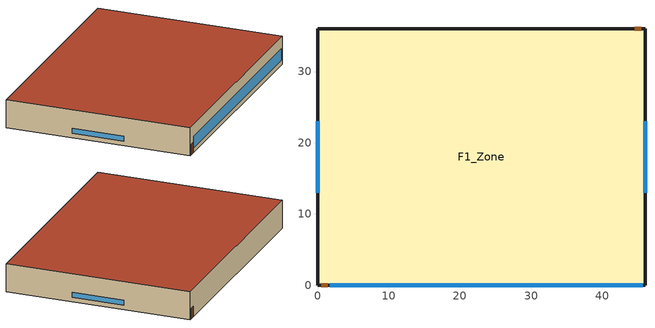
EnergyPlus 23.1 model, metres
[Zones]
F1_Zone
 floor ground (Slab): 0,36 46,36 46,0 0,0 z0
 wall outside (Exterior Wall): 0,0 46,0 46,36 0,36 0,0 z0:5.57
 window (Window): 1.71,0 45.7,0 z0.9:3.17; 46,12.99 46,23.01 / 0,23.01 0,12.99 z0.9:1.9
 door (Exterior Door): 0.5,0 1.41,0 / 45.5,36 44.59,36 z0:2.13
 roof outside (Roof): 0,0 46,0 46,36 0,36 z5.57
[Building]
V10-retail-atlanta: 90, Suburbs, 0.04, 0.4, FullExterior, 25, 6
[Site:Location]
Atlanta GA: 33.63, -84.43, -5, 308
[Site:GroundTemperature:BuildingSurface]
11, 13, 15.9, 17.6, 19.4, 21.4, 22, 22.3, 20.3, 17, 15, 12.8
[SizingPeriod:DesignDay]
Atlanta-Hartsfield.Jackson.Intl.AP_GA_USA Ann Htg 99.6% Condns DB: 1, 21, WinterDesignDay, -6.3, 0, DefaultMultipliers, , Wetbulb, -6.3, , , , , 97621, 5.3, 320, No, No, No, ASHRAEClearSky, , , , , 0
Atlanta-Hartsfield.Jackson.Intl.AP_GA_USA Ann Clg .4% Condns DB=>MWB: 7, 21, SummerDesignDay, 34.4, 9.5, DefaultMultipliers, , Wetbulb, 23.5, , , , , 97621, 4, 300, No, No, No, ASHRAETau, , , 0.556, 1.779
[Material]
Carpet pad 12mm: MediumRough, 0.0127, 0.06, 288, 1380, 0.9, 0.6, 0.6
Concrete block 200mm: MediumRough, 0.2, 1.11, 800, 920, 0.9, 0.6, 0.6
Cast concrete 200mm: MediumRough, 0.2, 1.73, 2243, 837, 0.9, 0.6, 0.6
Gypsum board 13mm: MediumRough, 0.0127, 0.16, 800, 1090, 0.9, 0.6, 0.6
Metal deck 1.5mm: MediumRough, 0.0015, 45, 7680, 418, 0.9, 0.6, 0.6
Polyiso board 100mm: MediumRough, 0.1, 0.024, 30, 1470, 0.9, 0.6, 0.6
Roof membrane 10mm: MediumRough, 0.0095, 0.16, 1121, 1460, 0.9, 0.6, 0.6
Stucco 25mm: MediumRough, 0.025, 0.72, 1856, 840, 0.9, 0.6, 0.6
XPS board 50mm: MediumRough, 0.05, 0.029, 35, 1400, 0.9, 0.6, 0.6
Door panel: MediumSmooth, 0.045, 0.15, 600, 1630, 0.9, 0.6, 0.6
[Construction]
Exterior Wall: Stucco 25mm, XPS board 50mm, Concrete block 200mm, Gypsum board 13mm
Roof: Roof membrane 10mm, Polyiso board 100mm, Metal deck 1.5mm
Slab: Cast concrete 200mm, Carpet pad 12mm
Window: Glazing
Exterior Door: Door panel
[WindowMaterial:SimpleGlazingSystem]
Glazing: 2.41, 0.4, 0.55
[Zone]
F1_Zone: 0, 0, 0, 0, 1, 1, autocalculate, autocalculate, autocalculate, , , Yes
[People]
F1_Zone People: F1_Zone, Occupancy Schedule, People, 148.38, , , 0.3, autocalculate, Activity Schedule
[Lights]
F1_Zone Lights: F1_Zone, Lighting Schedule, Watts/Area, , 12.81, , 0, 0.42, 0.18
[ElectricEquipment]
F1_Zone Equipment: F1_Zone, Equipment Schedule, Watts/Area, , 3.9, , 0, 0.5, 0
[ZoneInfiltration:DesignFlowRate]
F1_Zone Infiltration: F1_Zone, Always On, AirChanges/Hour, , , , 0.35, 1, 0, 0, 0
[HVACTemplate:Thermostat]
Thermostat: Heating Setpoint, , Cooling Setpoint
[HVACTemplate:Zone:Unitary]
F1_Zone: F1_Zone PSZ-HP, Thermostat, autosize, , , Flow/Person, 0.00236
[HVACTemplate:System:UnitaryHeatPump:AirToAir]
F1_Zone PSZ-HP: , F1_Zone, autosize, autosize, , , BlowThrough, 0.6, 500, 0.9, , SingleSpeedDX, , 12.8, autosize, autosize, 3.41, SingleSpeedDXHeatPump, , 45, autosize, 3.38, -8, , , , , Electric, , autosize, , , , autosize, autosize, , NoEconomizer
[Schedule:Compact]
Occupancy Schedule: Fraction, Through: 12/31, For: Weekdays SummerDesignDay WinterDesignDay, Until: 09:00, 0, Until: 21:00, 0.95, Until: 24:00, 0, For: Saturday, Until: 09:00, 0, Until: 21:00, 0.95, Until: 24:00, 0, For: Sunday Holidays AllOtherDays, Until: 10:00, 0, Until: 18:00, 0.95, Until: 24:00, 0
Lighting Schedule: Fraction, Through: 12/31, For: Weekdays SummerDesignDay WinterDesignDay, Until: 09:00, 0.05, Until: 21:00, 0.9, Until: 24:00, 0.05, For: Saturday, Until: 09:00, 0.05, Until: 21:00, 0.9, Until: 24:00, 0.05, For: Sunday Holidays AllOtherDays, Until: 10:00, 0.05, Until: 18:00, 0.9, Until: 24:00, 0.05
Equipment Schedule: Fraction, Through: 12/31, For: Weekdays SummerDesignDay WinterDesignDay, Until: 09:00, 0.3, Until: 21:00, 0.9, Until: 24:00, 0.3, For: Saturday, Until: 09:00, 0.3, Until: 21:00, 0.9, Until: 24:00, 0.3, For: Sunday Holidays AllOtherDays, Until: 10:00, 0.3, Until: 18:00, 0.9, Until: 24:00, 0.3
Activity Schedule: Any Number, Through: 12/31, For: AllDays, Until: 24:00, 120
Always On: Fraction, Through: 12/31, For: AllDays, Until: 24:00, 1
Heating Setpoint: Temperature, Through: 12/31, For: Weekdays, Until: 07:00, 15.6, Until: 21:00, 21, Until: 24:00, 15.6, For: Saturday, Until: 07:00, 15.6, Until: 21:00, 21, Until: 24:00, 15.6, For: SummerDesignDay WinterDesignDay, Until: 24:00, 21, For: Sunday Holidays AllOtherDays, Until: 08:00, 15.6, Until: 18:00, 21, Until: 24:00, 15.6
Cooling Setpoint: Temperature, Through: 12/31, For: Weekdays, Until: 07:00, 29.4, Until: 21:00, 24, Until: 24:00, 29.4, For: Saturday, Until: 07:00, 29.4, Until: 21:00, 24, Until: 24:00, 29.4, For: SummerDesignDay WinterDesignDay, Until: 24:00, 24, For: Sunday Holidays AllOtherDays, Until: 08:00, 29.4, Until: 18:00, 24, Until: 24:00, 29.4
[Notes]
source: assumed (half the monthly mean air temperature plus 9 C)
